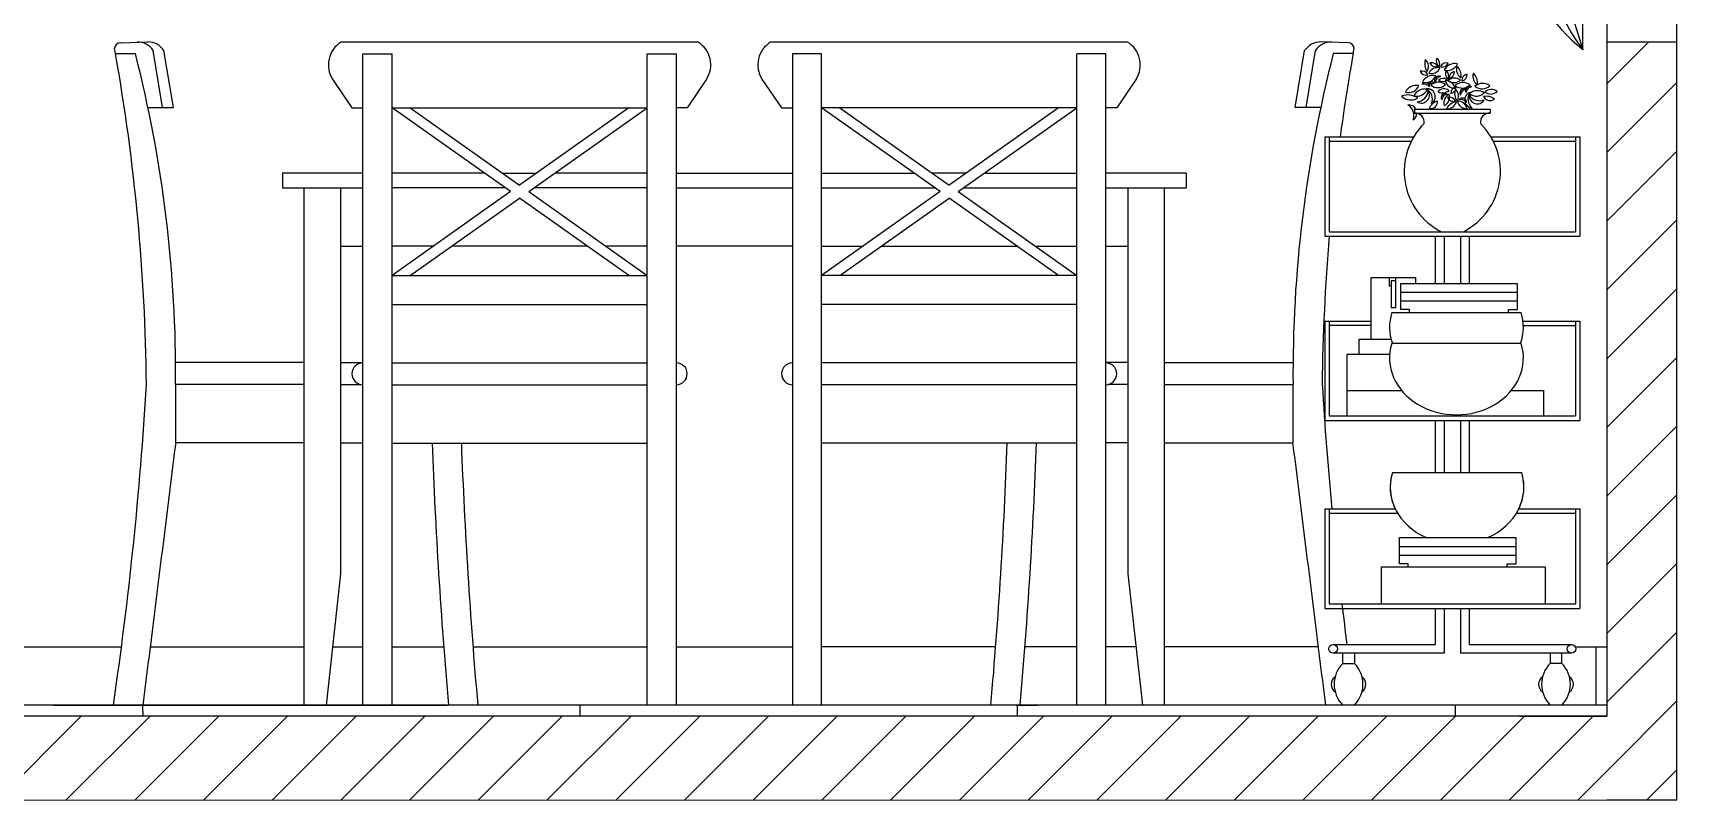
# Model space of a CAD drawing. Header units: millimetres. Extents: x 106 to 25790, y 5092 to 14934.
# Drawn here: x 13104 to 15364, y 7209 to 8261 of the extents above; entities that cross this region are included whole.
import ezdxf

# ---------------------------------------------------------------- set-up
doc = ezdxf.new("R2010")
doc.units = ezdxf.units.MM
for name, color, linetype in [('A-ELEV-IDEN', 3, 'Continuous'), ('A-ELEV-MBE1', 7, 'Continuous'), ('A-FURN', 4, 'Continuous'), ('A-SECT-MCUT', 7, 'Continuous'), ('IF-DETL', 3, 'Continuous'), ('IF-FURN', 3, 'Continuous'), ('Layer2', 3, 'Continuous')]:
    doc.layers.add(name, color=color, linetype=linetype)

msp = doc.modelspace()

# ---------------------------------------------------------------- hatches: boundary and pattern name
at = {"layer": 'A-FURN'}
h = msp.add_hatch(dxfattribs=at)
h.set_pattern_fill('ANSI31', color=256, scale=21)
h.paths.add_polyline_path([(7534.7, 9855.2), (7534.7, 9970.5), (7438.6, 9970.5), (7438.6, 9624.5), (7438.6, 9453.7), (7534.7, 9453.7), (7534.7, 9650.8), (10905.3, 9650.8), (10905.3, 9855.2)])
h.paths.add_polyline_path([(7438.6, 7338.7), (7438.6, 7208.7), (7524.7, 7208.7), (7524.7, 7338.7), (7524.7, 8248.7), (7438.6, 8248.7)])
h.paths.add_polyline_path([(11892.9, 9855.2), (11892.9, 9650.8), (15263.5, 9650.8), (15263.5, 9453.7), (15359.6, 9453.7), (15359.6, 9624.5), (15359.6, 9970.5), (15263.5, 9970.5), (15263.5, 9855.2)])
h.paths.add_polyline_path([(15359.6, 8248.7), (15263.5, 8248.7), (15263.5, 7338.7), (15263.5, 7209), (15359.6, 7209), (15359.6, 7338.7)])
h.paths.add_polyline_path([(20711.4, 9660.5), (20711.4, 7338.7), (20723.5, 7338.7), (20903.6, 7338.7), (20912.7, 7338.7), (20912.7, 9660.5), (20912.7, 9855.2), (20912.7, 10028.3), (20711.4, 10028.3), (20711.4, 9855.2), (17719.2, 9855.2), (17719.2, 10028.3), (17623.1, 10028.3), (17623.1, 9855.2), (17375.9, 9855.2), (17375.9, 9660.5), (17624.1, 9660.5), (17624.1, 9333.4), (17719.2, 9333.4), (17719.2, 9660.5)])
h.paths.add_polyline_path([(22549.3, 7338.7), (22357.1, 7338.7), (22348.1, 7338.7), (22348.1, 9660.5), (22348.1, 9660.5), (22348.1, 9855.2), (22348, 9855.2), (22348, 10028.3), (22549.3, 10028.3), (22549.3, 9855.2), (25541.6, 9855.2), (25541.6, 10028.3), (25637.6, 10028.3), (25637.6, 9855.2), (25789.8, 9855.2), (25789.8, 9660.5), (25636.6, 9660.5), (25636.6, 9333.4), (25636.6, 9308.4), (25586.6, 9308.4), (25586.6, 9298.4), (25541.6, 9298.4), (25541.6, 9333.4), (25541.6, 9660.5), (22549.3, 9660.5)])

# ---------------------------------------------------------------- linework, layer by layer
at = {"layer": 'A-ELEV-IDEN'}
msp.add_line((15263.5, 7339), (11892.9, 7339), dxfattribs=at)
at = {"layer": 'A-ELEV-IDEN', "color": 0}
msp.add_line((13131.9, 7339), (13672.3, 7339), dxfattribs=at)
at = {"layer": 'A-ELEV-MBE1'}
for p in [(15263.5, 8273.8), (15143.4, 7324)]:
    msp.add_line(p, (15263.5, 7324), dxfattribs=at)
at = {"layer": 'A-FURN', "linetype": 'Continuous'}
for p, q in [((13054.9, 7208.7), (13170.2, 7324)), ((13149.2, 7208.7), (13264.5, 7324)), ((13243.5, 7208.7), (13358.8, 7324)), ((13337.8, 7208.7), (13453.1, 7324)), ((13432.1, 7208.7), (13547.4, 7324)), ((13526.4, 7208.7), (13641.7, 7324)), ((13620.6, 7208.7), (13735.9, 7324)), ((13714.9, 7208.7), (13830.2, 7324)), ((13809.2, 7208.7), (13924.5, 7324)), ((13903.5, 7208.7), (14018.8, 7324)), ((13997.8, 7208.7), (14113.1, 7324)), ((14092.1, 7208.7), (14207.4, 7324)), ((14186.4, 7208.7), (14301.7, 7324)), ((14280.7, 7208.7), (14396, 7324)), ((14375, 7208.7), (14490.3, 7324)), ((14469.3, 7208.7), (14584.6, 7324)), ((14563.6, 7208.7), (14678.9, 7324)), ((14657.9, 7208.7), (14773.2, 7324)), ((14752.2, 7208.7), (14867.5, 7324)), ((14846.5, 7208.7), (14961.8, 7324)), ((14940.7, 7208.7), (15056, 7324)), ((15035, 7208.7), (15150.3, 7324)), ((15129.3, 7208.7), (15244.6, 7324)), ((15223.9, 7209), (15263.5, 7248.6))]:
    msp.add_line(p, q, dxfattribs=at)
at = {"layer": 'A-FURN', "color": 0}
msp.add_lwpolyline([(14452.9, 7339), (14482.9, 7339)], dxfattribs=at)
at = {"layer": 'A-SECT-MCUT'}
for p, q in [((15359.6, 7209), (15359.6, 8283.8)), ((15359.6, 8248.7), (15263.5, 8248.7)), ((15263.5, 7324), (11892.9, 7324)), ((15263.5, 7339), (15263.5, 7324)), ((11892.9, 7208.7), (15263.5, 7209)), ((15263.5, 7209), (15359.6, 7209))]:
    msp.add_line(p, q, dxfattribs=at)
at = {"layer": 'IF-DETL'}
for p, q in [((15230.5, 8238.4), (15230.5, 8674.2)), ((14876.4, 8119), (14876.4, 7982.7)), ((14876.4, 8119), (14998.5, 8119)), ((14882.4, 8119), (14882.4, 7988.7)), ((15104.3, 8119), (15226.4, 8119)), ((15220.4, 8119), (15220.4, 7988.7)), ((15226.4, 8119), (15226.4, 7982.7)), ((14882.4, 8113), (14995.2, 8113)), ((15107.6, 8113), (15220.4, 8113)), ((14876.4, 7982.7), (15226.4, 7982.7)), ((14882.4, 7988.7), (15220.4, 7988.7)), ((15028.1, 7982.7), (15028.1, 7917.7)), ((15040.1, 7982.7), (15040.1, 7917.7)), ((15062.7, 7982.7), (15062.7, 7917.7)), ((15074.7, 7982.7), (15074.7, 7917.7)), ((14876.4, 7866.1), (14940.1, 7866.1)), ((14876.4, 7866.1), (14876.4, 7729.8)), ((14882.4, 7866.1), (14882.4, 7735.8)), ((15148.4, 7866.1), (15226.4, 7866.1)), ((15220.4, 7866.1), (15220.4, 7735.8)), ((15226.4, 7866.1), (15226.4, 7729.8)), ((14940.1, 7860.1), (14882.4, 7860.1)), ((15148.8, 7860.1), (15220.4, 7860.1)), ((14876.4, 7729.8), (15226.4, 7729.8)), ((14882.4, 7735.8), (15220.4, 7735.8)), ((15028.1, 7729.8), (15028.1, 7658.3)), ((15040.1, 7729.8), (15040.1, 7658.3)), ((15062.7, 7729.8), (15062.7, 7658.3)), ((15074.7, 7729.8), (15074.7, 7658.3)), ((14876.4, 7608.2), (14973.2, 7608.2)), ((14876.4, 7608.2), (14876.4, 7471.8)), ((14882.4, 7608.2), (14882.4, 7477.8)), ((14882.4, 7602.2), (14976.5, 7602.2)), ((15139.3, 7602.2), (15220.4, 7602.2)), ((15142.6, 7608.2), (15226.4, 7608.2)), ((15220.4, 7608.2), (15220.4, 7477.8)), ((15226.4, 7608.2), (15226.4, 7471.8)), ((14876.4, 7471.8), (15226.4, 7471.8)), ((14882.4, 7477.8), (15220.4, 7477.8)), ((15028.1, 7471.8), (15028.1, 7422.2)), ((15040.1, 7471.8), (15040.1, 7410.2)), ((15062.7, 7471.8), (15062.7, 7410.2)), ((15074.7, 7471.8), (15074.7, 7422.2)), ((12877.2, 7419), (13225.3, 7419)), ((13264.7, 7419), (13476.1, 7419)), ((13515, 7419), (13556.6, 7419)), ((13596.6, 7419), (13667.5, 7419)), ((13707.6, 7419), (13946.6, 7419)), ((13986.6, 7419), (14146, 7419)), ((14424.9, 7419), (14186, 7419)), ((14536, 7419), (14465, 7419)), ((14617.6, 7419), (14576, 7419)), ((14867.9, 7419), (14656.4, 7419)), ((14887.8, 7422.2), (15028.1, 7422.2)), ((15074.7, 7422.2), (15215, 7422.2)), ((15220.2, 7419), (15263.5, 7419)), ((15248.5, 7419), (15248.5, 7339)), ((15040.1, 7410.2), (14887.8, 7410.2)), ((14901, 7396.3), (14901, 7410.2)), ((14901, 7396.3), (14917.1, 7396.3)), ((14917.1, 7410.2), (14917.1, 7396.3)), ((15215, 7410.2), (15062.7, 7410.2)), ((15185.7, 7410.2), (15185.7, 7396.3)), ((15201.7, 7396.3), (15185.7, 7396.3)), ((15201.7, 7396.3), (15201.7, 7410.2))]:
    msp.add_line(p, q, dxfattribs=at)
for centre in [(14887.8, 7416.2), (15215, 7416.2)]:
    msp.add_circle(centre, 6, dxfattribs=at)
for centre, radius, start, end in [((15962.3, 8486.4), 772.7, 166.2889, 198.7238), ((15381.3, 8428.5), 242.6, 157.1358, 231.5828), ((15498.3, 8437.5), 333.6, 165.1932, 216.6312), ((14930, 7367.7), 40.7, 135.3611, 224.6389), ((14888.1, 7367.7), 40.7, 315.3611, 44.6389), ((15214.7, 7367.7), 40.7, 135.3611, 224.6389), ((15172.7, 7367.7), 40.7, 315.3611, 44.6389), ((14898.3, 7367.7), 13, 126.1499, 233.8501), ((14919.8, 7367.7), 13, 306.1499, 53.8501), ((15182.9, 7367.7), 13, 126.1499, 233.8501), ((15204.5, 7367.7), 13, 306.1499, 53.8501)]:
    msp.add_arc(centre, radius, start, end, dxfattribs=at)
at = {"layer": 'IF-FURN'}
for p, q in [((13217.1, 8233), (13215.8, 8240.5)), ((13217.1, 8233), (13244.4, 8233)), ((13223.9, 8247.9), (13261.8, 8249)), ((13281.8, 8159), (13268.7, 8237.2)), ((13296.8, 8159), (13283.7, 8237.2)), ((14016.6, 8248.7), (13526.6, 8248.7)), ((13556.6, 7338.7), (13556.6, 8232.7)), ((13556.6, 8232.7), (13596.6, 8232.7)), ((13596.6, 7338.7), (13596.6, 8232.7)), ((13946.6, 7338.7), (13946.6, 8232.7)), ((13946.6, 8232.7), (13986.6, 8232.7)), ((13986.6, 8232.7), (13986.6, 7338.7)), ((14606, 8248.7), (14116, 8248.7)), ((14146, 8232.7), (14146, 7338.7)), ((14186, 8232.7), (14146, 8232.7)), ((14186, 7338.7), (14186, 8232.7)), ((14536, 7338.7), (14536, 8232.7)), ((14576, 8232.7), (14536, 8232.7)), ((14576, 7338.7), (14576, 8232.7)), ((14835.7, 8159), (14848.8, 8237.2)), ((14850.7, 8159), (14863.8, 8237.2)), ((14908.6, 8247.9), (14870.7, 8249)), ((14915.4, 8233), (14888.1, 8233)), ((14915.4, 8233), (14916.7, 8240.5)), ((13514.8, 8197.9), (13541.6, 8158.7)), ((14028.3, 8197.9), (14001.6, 8158.7)), ((14104.2, 8197.9), (14131, 8158.7)), ((14617.7, 8197.9), (14591, 8158.7)), ((13261.7, 8159), (13296.8, 8159)), ((13541.6, 8158.7), (13556.6, 8158.7)), ((13596.6, 8158.7), (13946.6, 8158.7)), ((13759.1, 8043.7), (13596.6, 8158.7)), ((13621.6, 8158.7), (13771.6, 8052.6)), ((13921.6, 8158.7), (13771.6, 8052.6)), ((13784.1, 8043.7), (13946.6, 8158.7)), ((14001.6, 8158.7), (13986.6, 8158.7)), ((14131, 8158.7), (14146, 8158.7)), ((14536, 8158.7), (14186, 8158.7)), ((14348.5, 8043.7), (14186, 8158.7)), ((14211, 8158.7), (14361, 8052.6)), ((14511, 8158.7), (14361, 8052.6)), ((14373.5, 8043.7), (14536, 8158.7)), ((14591, 8158.7), (14576, 8158.7)), ((14870.8, 8159), (14835.7, 8159)), ((13556.6, 8069), (13446.1, 8069)), ((13446.1, 8069), (13446.1, 8049)), ((13723.3, 8069), (13596.6, 8069)), ((13748.3, 8069), (13794.8, 8069)), ((13946.6, 8069), (13819.8, 8069)), ((13986.6, 8069), (14146, 8069)), ((14186, 8069), (14312.7, 8069)), ((14384.2, 8069), (14337.7, 8069)), ((14409.2, 8069), (14536, 8069)), ((14686.4, 8069), (14576, 8069)), ((14686.4, 8069), (14686.4, 8049)), ((13446.1, 8049), (13556.6, 8049)), ((13476.1, 7339), (13476.1, 8049)), ((13476.1, 8049), (13476.1, 8049)), ((13526.1, 8049), (13526.1, 7519)), ((13751.6, 8049), (13596.6, 8049)), ((13946.6, 8049), (13791.5, 8049)), ((13986.6, 8049), (14146, 8049)), ((14186, 8049), (14341, 8049)), ((14380.9, 8049), (14536, 8049)), ((14576, 8049), (14686.4, 8049)), ((14606.4, 8049), (14606.4, 7519)), ((14656.4, 7339), (14656.4, 8049)), ((14656.4, 8049), (14656.4, 8049)), ((13759.1, 8043.7), (13596.6, 7928.7)), ((13621.6, 7928.7), (13771.6, 8034.9)), ((13921.6, 7928.7), (13771.6, 8034.9)), ((13784.1, 8043.7), (13946.6, 7928.7)), ((14348.5, 8043.7), (14186, 7928.7)), ((14211, 7928.7), (14361, 8034.9)), ((14511, 7928.7), (14361, 8034.9)), ((14373.5, 8043.7), (14536, 7928.7)), ((13526.1, 7969), (13556.6, 7969)), ((13653.5, 7969), (13596.6, 7969)), ((13864.6, 7969), (13678.5, 7969)), ((13946.6, 7969), (13889.6, 7969)), ((14146, 7969), (13986.6, 7969)), ((14186, 7969), (14242.9, 7969)), ((14267.9, 7969), (14454, 7969)), ((14479, 7969), (14536, 7969)), ((14576, 7969), (14606.4, 7969)), ((13596.6, 7928.7), (13946.6, 7928.7)), ((14536, 7928.7), (14186, 7928.7)), ((13596.6, 7888.7), (13946.6, 7888.7)), ((14536, 7888.7), (14186, 7888.7)), ((13475.6, 7809), (13299.4, 7809)), ((13525.6, 7809), (13556.6, 7809)), ((13596.6, 7808.7), (13946.6, 7808.7)), ((14536, 7808.7), (14186, 7808.7)), ((14606.9, 7809), (14576, 7809)), ((14656.9, 7809), (14833.1, 7809)), ((13475.6, 7779), (13299.7, 7779)), ((13299.7, 7779), (13299.7, 7699)), ((13525.6, 7779), (13553.6, 7779)), ((13596.6, 7778.7), (13946.6, 7778.7)), ((14536, 7778.7), (14186, 7778.7)), ((14606.9, 7779), (14578.9, 7779)), ((14656.9, 7779), (14832.8, 7779)), ((14832.8, 7779), (14832.8, 7699)), ((13475.6, 7699), (13299.7, 7699)), ((13525.6, 7699), (13556.6, 7699)), ((13596.6, 7698.7), (13946.6, 7698.7)), ((14536, 7698.7), (14186, 7698.7)), ((14606.9, 7699), (14576, 7699)), ((14656.9, 7699), (14832.8, 7699)), ((13526.1, 7519), (13506.1, 7339)), ((14606.4, 7519), (14626.4, 7339))]:
    msp.add_line(p, q, dxfattribs=at)
for centre, radius, start, end in [((13224.7, 8238.9), 9.11, 95.0323, 169.6001), ((10502.3, 7749.7), 2757.5, 0.6101, 10.0952), ((11533.3, 7794.5), 1766.4, 359.4973, 14.3731), ((13247.8, 8223.7), 25, 32.7687, 92.2781), ((13261.5, 8222.3), 26.7, 33.7737, 89.5038), ((13546.1, 8217.5), 36.9, 121.962, 212.0549), ((13997, 8217.5), 36.9, 327.9451, 58.038), ((14135.5, 8217.5), 36.9, 121.962, 212.0549), ((14586.4, 8217.5), 36.9, 327.9451, 58.038), ((16599.2, 7794.5), 1766.4, 165.6269, 180.5027), ((14871, 8222.3), 26.7, 90.4962, 146.2263), ((14884.8, 8223.7), 25, 87.7219, 147.2313), ((17630.2, 7749.7), 2757.5, 169.9048, 172.3022), ((14907.8, 8238.9), 9.11, 10.3999, 84.9677), ((17630.2, 7749.7), 2757.5, 175.1523, 179.3899), ((13556.6, 7793.7), 15, 90, 270), ((13986.6, 7793.7), 15, 270, 90), ((14146, 7793.7), 15, 90, 270), ((14576, 7793.7), 15, 270, 90), ((8105.2, 8089), 5163.8, 351.6495, 356.5591), ((20027.4, 8089), 5163.8, 183.4409, 185.3427), ((1306239.4, -154101.2), 1303024.3, 172.8670072, 172.8829601), ((20635.5, 7955.3), 6988.6, 182.10127, 185.05881), ((20675.6, 7955.3), 6988.6, 182.10371, 185.05881), ((7456.9, 7955.3), 6988.6, 354.94119, 357.89629), ((7497, 7955.3), 6988.6, 354.94119, 357.89873), ((-1278106.9, -154101.2), 1303024.3, 7.1170399, 7.1329928), ((20027.4, 8089), 5163.8, 186.7971, 187.4193)]:
    msp.add_arc(centre, radius, start, end, dxfattribs=at)
at = {"layer": 'Layer2'}
for p, q in [((14999.5, 8156.9), (15103.3, 8156.9)), ((14999.5, 8156.9), (14999.5, 8151.3)), ((14999.5, 8151.3), (15103.3, 8151.3)), ((15103.3, 8156.9), (15103.3, 8151.3)), ((14940.1, 7840.6), (14940.1, 7925.9)), ((14940.1, 7925.9), (15000.9, 7925.9)), ((14964.8, 7925.9), (14964.8, 7914.6)), ((14964.8, 7914.6), (14967.7, 7914.6)), ((14973.9, 7921.2), (14967.7, 7921.2)), ((14967.7, 7921.2), (14967.7, 7884.8)), ((14973.9, 7884.8), (14973.9, 7925.9)), ((14980.9, 7881.7), (14980.9, 7917.7)), ((14980.9, 7917.7), (15140.5, 7917.7)), ((15000.9, 7925.9), (15000.9, 7917.7)), ((15140.5, 7917.7), (15140.5, 7881.7)), ((14980.9, 7905.7), (15140.5, 7905.7)), ((14980.9, 7893.7), (15140.5, 7893.7)), ((14967.7, 7884.8), (14973.9, 7884.8)), ((14992.9, 7881.7), (14980.9, 7881.7)), ((14992.9, 7877.7), (14992.9, 7881.7)), ((15128.6, 7877.7), (15128.6, 7881.7)), ((15128.6, 7881.7), (15140.5, 7881.7)), ((14965.4, 7820.1), (14906.8, 7820.1)), ((14906.8, 7820.1), (14906.8, 7735.8)), ((14967.5, 7840.6), (14923.3, 7840.6)), ((14923.3, 7840.6), (14923.3, 7820.1)), ((14906.8, 7770.8), (14981.8, 7770.8)), ((15132.4, 7770.8), (15176.4, 7770.8)), ((15176.4, 7770.8), (15176.4, 7735.8)), ((14979.1, 7532.8), (14979.1, 7568.9)), ((14979.1, 7568.9), (15138.7, 7568.9)), ((14979.1, 7556.9), (15138.7, 7556.9)), ((15138.7, 7568.9), (15138.7, 7532.8)), ((14954.1, 7477.8), (14954.1, 7528.9)), ((14954.1, 7528.9), (15178.8, 7528.9)), ((14979.1, 7544.9), (15138.7, 7544.9)), ((14991, 7532.8), (14979.1, 7532.8)), ((14991, 7528.9), (14991, 7532.8)), ((15126.7, 7528.9), (15126.7, 7532.8)), ((15126.7, 7532.8), (15138.7, 7532.8)), ((15178.8, 7528.9), (15178.8, 7477.8)), ((13254.9, 7324), (13254.7, 7339)), ((13854.9, 7324), (13854.9, 7339)), ((14454.9, 7324), (14454.9, 7339)), ((15056, 7324), (15056, 7339))]:
    msp.add_line(p, q, dxfattribs=at)
at = {"layer": 'Layer2', "transparency": 33554687}
for p, q in [((14968.3, 7877.7), (15145.8, 7877.7)), ((14968.3, 7835.5), (15145.8, 7835.5)), ((14969.1, 7658.3), (15146.6, 7658.3))]:
    msp.add_line(p, q, dxfattribs=at)
at = {"layer": 'Layer2'}
for centre, radius, start, end in [((15038.8, 8222.9), 9.39, 156.8431, 234.9964), ((15025.4, 8219), 8.87, 334.0501, 57.7894), ((15009.5, 8199.8), 9.39, 26.0808, 104.2341), ((15015.3, 8212.4), 8.87, 203.2878, 287.0271), ((15031.4, 8218.9), 17.9, 160.5092, 216.0653), ((15005.3, 8215.1), 13.4, 329.8383, 46.7361), ((15031.2, 8200.4), 13.4, 76.6183, 154.7716), ((15022.6, 8218.3), 12.7, 253.8253, 337.5646), ((15023.1, 8211.1), 9.39, 26.0808, 104.2341), ((15028.9, 8223.8), 8.87, 203.2878, 287.0271), ((15043.5, 8211), 9.39, 76.6183, 154.7716), ((15037.5, 8223.5), 8.87, 253.8253, 337.5646), ((15054.6, 8203.3), 16.1, 76.6183, 154.7716), ((15044.3, 8224.8), 15.2, 253.8253, 337.5646), ((15050.8, 8205.3), 8.87, 150.2228, 233.9621), ((15037.2, 8202.4), 9.39, 333.0158, 51.169), ((15045.6, 8207.8), 8.87, 280.9851, 4.7244), ((15056.6, 8199.4), 9.39, 103.7781, 181.9314), ((15070.5, 8211.2), 13.4, 161.2761, 238.1738), ((15045.7, 8202.3), 17.9, 351.9469, 47.503), ((15073.9, 8195.8), 9.39, 103.7781, 181.9314), ((15062.8, 8204.2), 8.87, 280.9851, 4.7244), ((15093, 8201.7), 13.4, 161.2761, 238.1738), ((15068.2, 8192.8), 17.9, 351.9469, 47.503), ((15001.8, 8173.4), 16.1, 76.6183, 154.7716), ((14991.5, 8194.9), 15.2, 253.8253, 337.5646), ((15013, 8168.1), 16.1, 76.6183, 154.7716), ((15002.7, 8189.6), 15.2, 253.8253, 337.5646), ((15001.1, 8183.7), 17.2, 276.738, 355.5197), ((15008.8, 8176.3), 11.2, 239.4566, 32.8011), ((15014.6, 8187.7), 5.59, 355.4145, 148.7591), ((15013, 8182.6), 8.58, 32.696, 111.4776), ((15025.2, 8187.1), 16.1, 76.6183, 154.7716), ((15014.8, 8208.6), 15.2, 253.8253, 337.5646), ((15016.9, 8173.8), 11.2, 302.8545, 96.1991), ((15006.9, 8170.3), 17.2, 340.136, 58.9177), ((15023.2, 8188.3), 5.59, 51.8057, 148.7591), ((15021.5, 8183.2), 8.58, 72.8257, 111.4776), ((15032.5, 8177.7), 16.1, 53.2406, 131.3938), ((15031.5, 8201.5), 15.2, 230.4475, 314.1869), ((15032.6, 8196.6), 5.59, 59.2531, 212.5977), ((15036.4, 8192.9), 8.58, 96.5345, 175.3162), ((15040.2, 8175.2), 9.7, 46.7886, 150.677), ((15036.9, 8197.1), 17.9, 253.4863, 303.9793), ((15038.7, 8189.7), 9.39, 53.2406, 131.3938), ((15038.1, 8203.6), 8.87, 230.4475, 314.1869), ((15054.5, 8198.2), 12.7, 189.496, 273.2354), ((15042.1, 8182.7), 13.4, 12.2891, 90.4423), ((15054.4, 8186.1), 13.4, 53.2406, 131.3938), ((15053.6, 8206), 12.7, 230.4475, 314.1869), ((15047.8, 8187.2), 8.87, 280.9851, 4.7244), ((15058.9, 8178.8), 9.39, 103.7781, 181.9314), ((15072.5, 8178.3), 17.9, 160.5092, 216.0653), ((15066.1, 8177.2), 16.1, 53.2406, 131.3938), ((15065.1, 8201), 15.2, 230.4475, 314.1869), ((15046.5, 8174.5), 13.4, 329.8383, 46.7361), ((15067.3, 8179.2), 5.59, 59.2531, 212.5977), ((15071.1, 8175.4), 8.58, 96.5345, 175.3162), ((15075.1, 8182.7), 5.59, 59.2531, 212.5977), ((15078.9, 8179), 8.58, 96.5345, 175.3162), ((15085.7, 8166.1), 16.1, 53.2406, 131.3938), ((15093.1, 8176.1), 16.1, 53.2406, 131.3938), ((15092.2, 8199.9), 15.2, 230.4475, 314.1869), ((15104.8, 8170.4), 13.4, 53.2406, 131.3938), ((14990.3, 8152.5), 23.9, 55.3638, 110.9199), ((14994.5, 8187.3), 17.9, 224.6929, 301.5907), ((14991.7, 8151.5), 11.2, 28.889, 96.1991), ((14981.6, 8147.9), 17.2, 340.136, 58.9177), ((15021.4, 8167.3), 9.7, 258.7726, 2.661), ((15035.8, 8150.5), 17.9, 105.4703, 155.9633), ((15041.6, 8172.8), 5.59, 59.2531, 212.5977), ((15045.4, 8169), 8.58, 96.5345, 175.3162), ((15053.2, 8165.4), 13.4, 117.5698, 195.7231), ((15035, 8173.3), 12.7, 294.7768, 18.5161), ((15044.2, 8170.7), 13.4, 266.4214, 343.3192), ((15059.3, 8149.1), 17.9, 97.0923, 152.6484), ((15047.3, 8163.7), 9.39, 26.0808, 104.2341), ((15053.1, 8176.3), 8.87, 203.2878, 287.0271), ((15071, 8170.1), 12.7, 189.496, 273.2354), ((15058.6, 8154.6), 13.4, 12.2891, 90.4423), ((15065.4, 8166.5), 5.59, 355.4145, 148.7591), ((15063.7, 8161.5), 8.58, 32.696, 111.4776), ((15079.6, 8169.4), 11.2, 111.8131, 265.1576), ((15090.1, 8170.9), 17.2, 149.0945, 227.8762), ((15089, 8185.5), 17.2, 212.4925, 291.2742), ((15085.6, 8175.3), 11.2, 175.211, 328.5556), ((15084.7, 8189.9), 15.2, 230.4475, 314.1869), ((15098.2, 8156.6), 17.9, 52.0489, 102.5418), ((15103.1, 8178.2), 9.7, 205.3512, 309.2395), ((15104, 8190.3), 12.7, 230.4475, 314.1869), ((15078.3, 8071.5), 92.9, 134.9539, 243.09), ((14991.7, 8151.5), 11.2, 302.8545, 358.873), ((15000.6, 8139.1), 12.2, 351.3525, 94.9009), ((15024.5, 8071.5), 92.9, 296.91, 45.0461), ((15102.2, 8139.1), 12.2, 85.0991, 188.6475)]:
    msp.add_arc(centre, radius, start, end, dxfattribs=at)
at = {"layer": 'Layer2', "transparency": 33554687}
for centre, start_param, end_param in [((15057.1, 7857.8), 2.88335, 3.431673), ((15057.1, 7857.8), 5.993105, 6.541428), ((15057.1, 7815.5), 2.88335, 6.541428), ((15057.9, 7638.3), 2.88335, 4.236752), ((15057.9, 7638.3), 2.88335, 3.53818), ((15057.9, 7638.3), 5.188026, 6.541428), ((15057.9, 7638.3), 5.886598, 6.541428)]:
    msp.add_ellipse(centre, major_axis=(91.8, 0), ratio=0.850808, start_param=start_param, end_param=end_param, dxfattribs=at)

doc.saveas('drawing.dxf')
